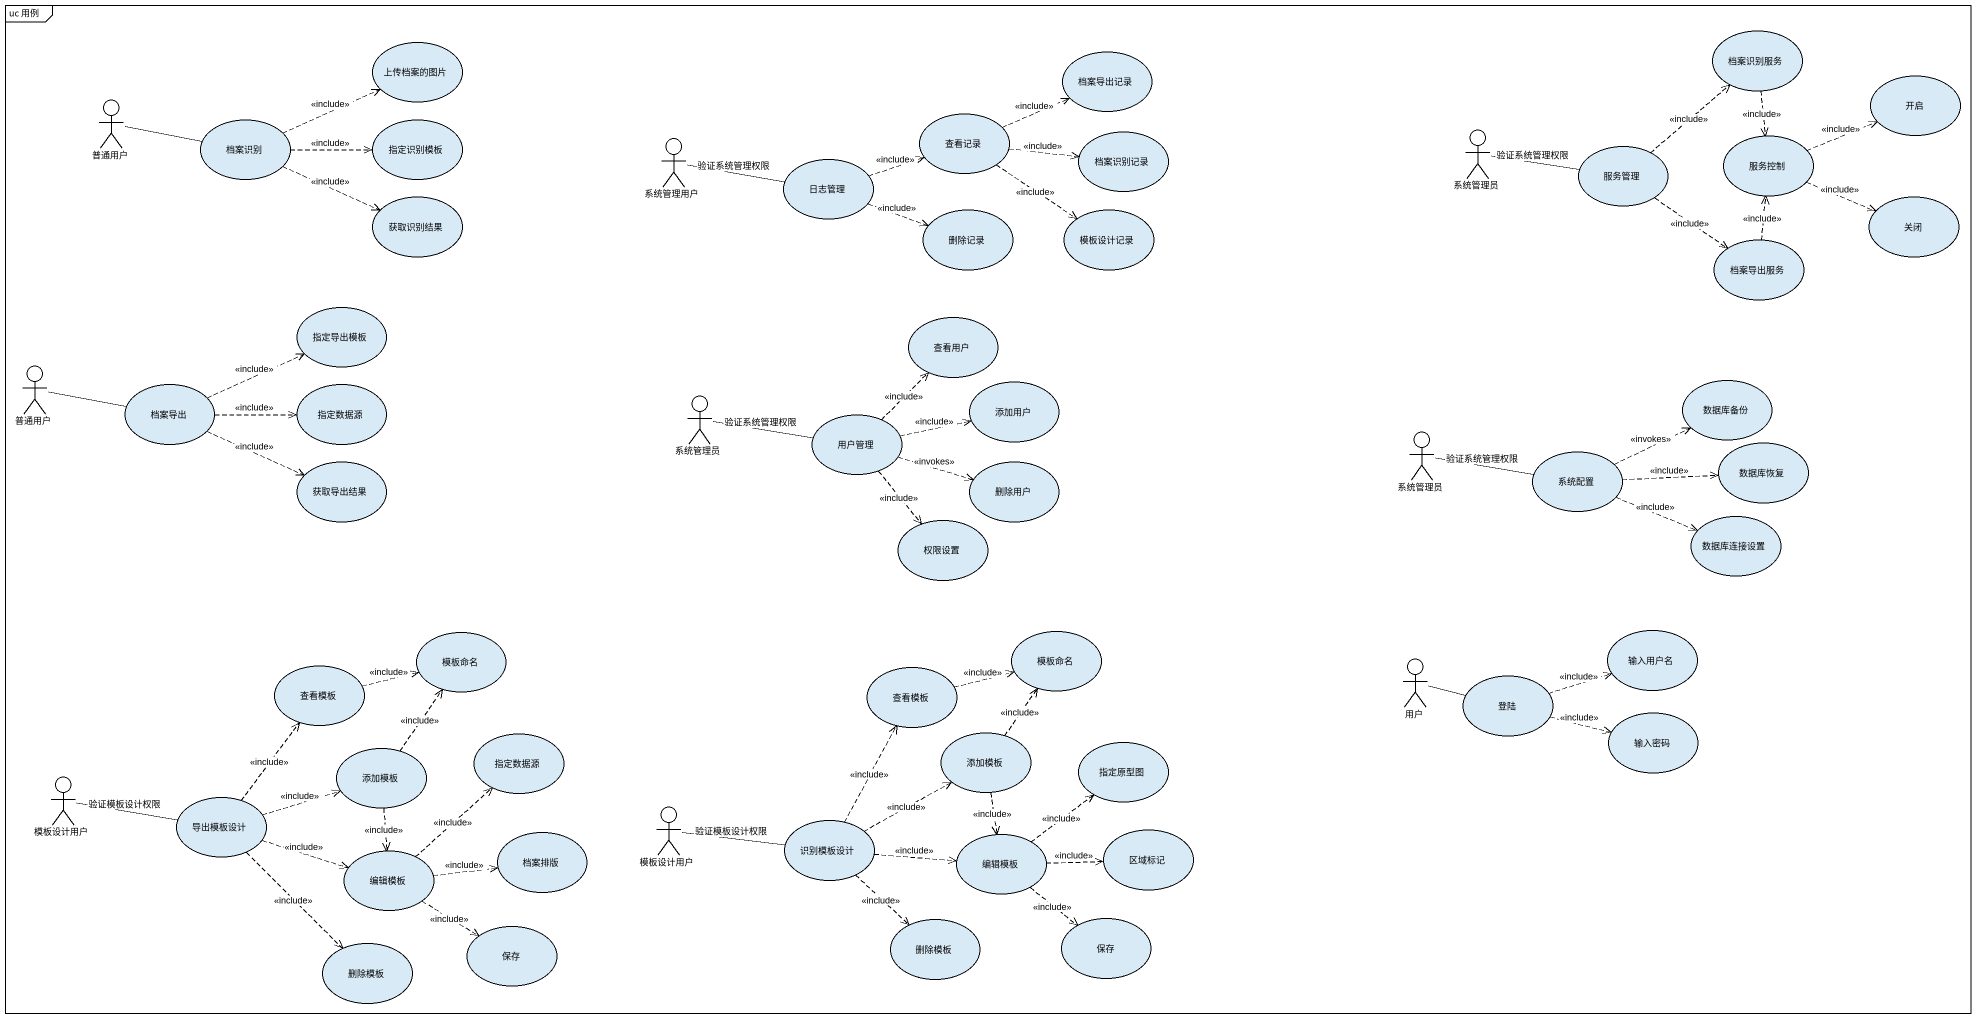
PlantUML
@startuml
mainframe uc 用例
usecase 上传档案的图片
usecase 档案识别服务
usecase 档案导出记录
usecase 开启
actor 普通用户
usecase 档案识别
usecase 指定识别模板
usecase 查看记录
actor 系统管理用户
usecase 日志管理
usecase 档案识别记录
actor 系统管理员
usecase 服务管理
usecase 服务控制
usecase 获取识别结果
usecase 关闭
usecase 删除记录
usecase 模板设计记录
usecase 档案导出服务
usecase 指定导出模板
usecase 查看用户
actor "普通用户" as 普通用户_2
usecase 档案导出
usecase 指定数据源
usecase 添加用户
usecase 数据库备份
actor "系统管理员" as 系统管理员_2
usecase 用户管理
actor "系统管理员" as 系统管理员_3
usecase 获取导出结果
usecase 删除用户
usecase 系统配置
usecase 数据库恢复
usecase 权限设置
usecase 数据库连接设置
usecase 模板命名
usecase "模板命名" as 模板命名_2
actor 用户
usecase 输入用户名
usecase 查看模板
usecase "查看模板" as 查看模板_2
usecase 登陆
usecase "指定数据源" as 指定数据源_2
usecase 添加模板
usecase 输入密码
actor 模板设计用户
usecase "添加模板" as 添加模板_2
usecase 指定原型图
usecase 导出模板设计
actor "模板设计用户" as 模板设计用户_2
usecase 编辑模板
usecase 档案排版
usecase 识别模板设计
usecase "编辑模板" as 编辑模板_2
usecase 区域标记
usecase 保存
usecase 删除模板
usecase "保存" as 保存_2
usecase "删除模板" as 删除模板_2
档案识别服务 ..> 服务控制 : <<include>>
普通用户 -right- 档案识别
档案识别 .right.> 上传档案的图片 : <<include>>
档案识别 .right.> 指定识别模板 : <<include>>
档案识别 .right.> 获取识别结果 : <<include>>
查看记录 .right.> 档案导出记录 : <<include>>
查看记录 .right.> 档案识别记录 : <<include>>
查看记录 ..> 模板设计记录 : <<include>>
系统管理用户 -right- 日志管理 : 验证系统管理权限
日志管理 .right.> 查看记录 : <<include>>
日志管理 .right.> 删除记录 : <<include>>
系统管理员 -right- 服务管理 : 验证系统管理权限
服务管理 .up.> 档案识别服务 : <<include>>
服务管理 ..> 档案导出服务 : <<include>>
服务控制 .right.> 开启 : <<include>>
服务控制 .right.> 关闭 : <<include>>
档案导出服务 .up.> 服务控制 : <<include>>
普通用户_2 -right- 档案导出
档案导出 .right.> 指定导出模板 : <<include>>
档案导出 .right.> 指定数据源 : <<include>>
档案导出 .right.> 获取导出结果 : <<include>>
系统管理员_2 -right- 用户管理 : 验证系统管理权限
用户管理 .up.> 查看用户 : <<include>>
用户管理 .right.> 添加用户 : <<include>>
用户管理 .right.> 删除用户 : <<invokes>>
用户管理 ..> 权限设置 : <<include>>
系统管理员_3 -right- 系统配置 : 验证系统管理权限
系统配置 .right.> 数据库备份 : <<invokes>>
系统配置 .right.> 数据库恢复 : <<include>>
系统配置 .right.> 数据库连接设置 : <<include>>
用户 -right- 登陆
查看模板 .right.> 模板命名 : <<include>>
查看模板_2 .right.> 模板命名_2 : <<include>>
登陆 .right.> 输入用户名 : <<include>>
登陆 .right.> 输入密码 : <<include>>
添加模板 .up.> 模板命名_2 : <<include>>
添加模板 ..> 编辑模板_2 : <<include>>
模板设计用户 -right- 导出模板设计 : 验证模板设计权限
添加模板_2 .up.> 模板命名 : <<include>>
添加模板_2 ..> 编辑模板 : <<include>>
导出模板设计 .up.> 查看模板 : <<include>>
导出模板设计 .right.> 添加模板_2 : <<include>>
导出模板设计 .right.> 编辑模板 : <<include>>
导出模板设计 ..> 删除模板_2 : <<include>>
模板设计用户_2 -right- 识别模板设计 : 验证模板设计权限
编辑模板 .up.> 指定数据源_2 : <<include>>
编辑模板 .right.> 档案排版 : <<include>>
编辑模板 ..> 保存 : <<include>>
识别模板设计 .up.> 查看模板_2 : <<include>>
识别模板设计 .right.> 添加模板 : <<include>>
识别模板设计 .right.> 编辑模板_2 : <<include>>
识别模板设计 ..> 删除模板 : <<include>>
编辑模板_2 .up.> 指定原型图 : <<include>>
编辑模板_2 .right.> 区域标记 : <<include>>
编辑模板_2 ..> 保存_2 : <<include>>
@enduml
